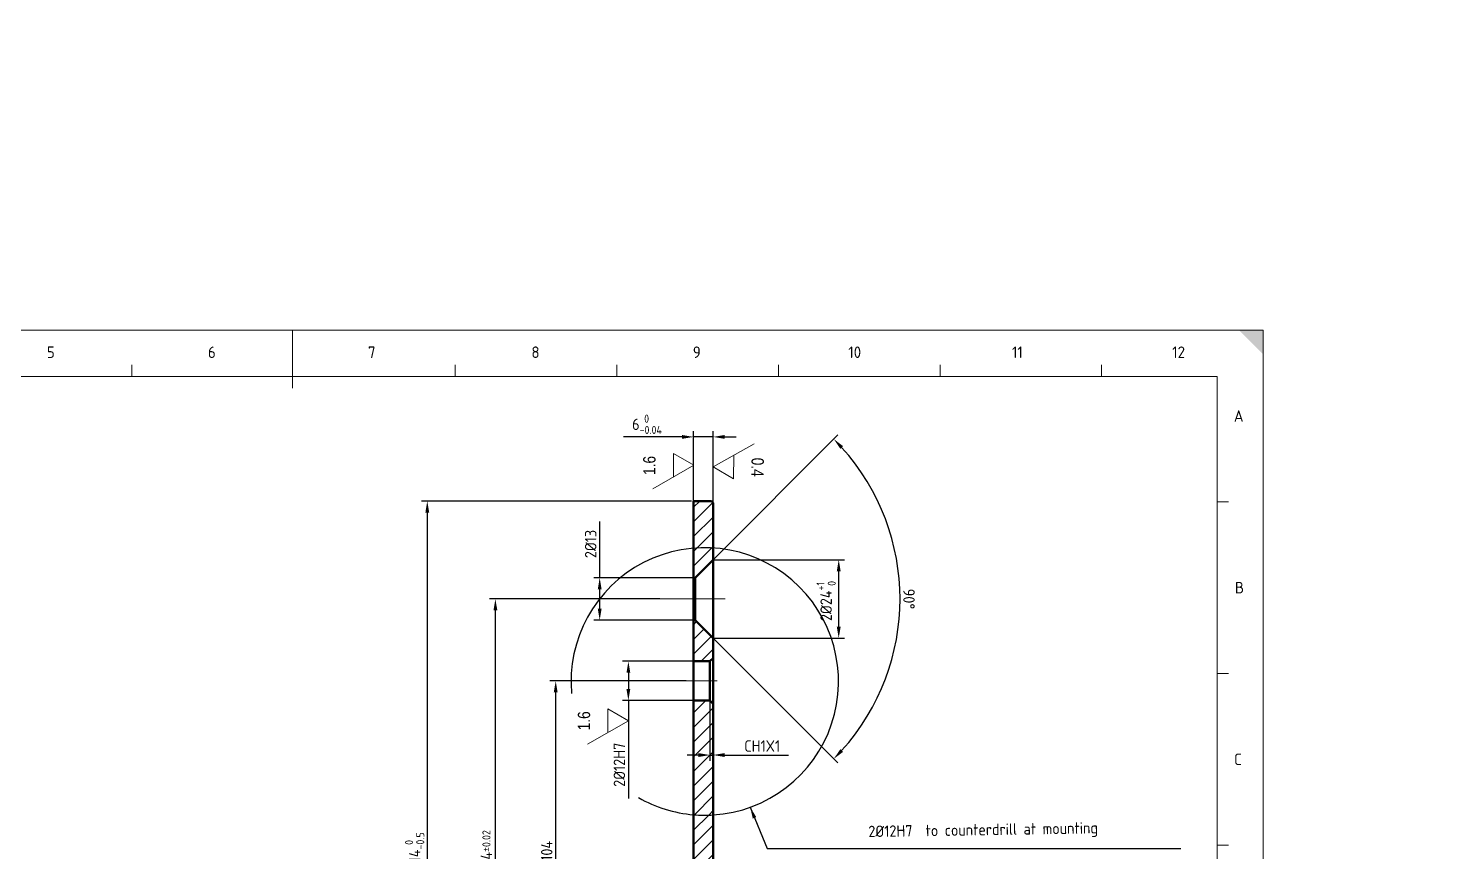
# Model space of a CAD drawing. Header units: millimetres. Extents: x 0 to 647, y 0 to 512.
# Drawn here: x 216.2 to 646.8, y 260.4 to 512.4 of the extents above; entities that cross this region are included whole.
import ezdxf
from ezdxf.enums import TextEntityAlignment as Align

# ---------------------------------------------------------------- set-up
doc = ezdxf.new("R2010")
doc.units = ezdxf.units.MM
doc.header["$LTSCALE"] = 5
doc.linetypes.add('CENTER', pattern=[7, 4, -1, 1, -1])
for name, color, linetype, lineweight in [('15', 7, 'Continuous', 50), ('2', 4, 'Continuous', 50), ('20', 2, 'Continuous', 25), ('37', 4, 'Continuous', 50), ('5', 3, 'Continuous', 25), ('7', 1, 'CENTER', 18), ('8', 1, 'Continuous', 25)]:
    doc.layers.add(name, color=color, linetype=linetype, lineweight=lineweight)
doc.styles.add('BESCHRIFTUNG', font='ISOCP', dxfattribs={"width": 1.045})
doc.styles.get("Standard").update_dxf_attribs({"font": 'isocp.shx'})
doc.styles.add('Style-ENGINEERING', font='ENGINEERING.shx')
doc.dimstyles.new('dimech1', dxfattribs={"dimtxt": 3.5, "dimasz": 3.5, "dimexe": 1.8, "dimexo": 0, "dimgap": 1, "dimtad": 1, "dimdsep": 46, "dimtxsty": 'Standard', "dimcen": 0, "dimclrd": 3, "dimclre": 3, "dimclrt": 2, "dimadec": 0, "dimazin": 0, "dimtfac": 0.7, "dimtmove": 0, "dimatfit": 3, "dimfxl": 0, "dimtolj": 1, "dimarcsym": 0})

# ---------------------------------------------------------------- blocks, each defined once
blk = doc.blocks.new('sha2')
at = {"layer": '15', "color": 7, "linetype": 'Continuous', "lineweight": 0}
for p, q in [((0, 210), (0, 192.323)), ((-49.087, 195.859), (-49.087, 199.395)), ((49.794, 195.859), (49.794, 199.395)), ((99.236, 195.859), (99.236, 199.395)), ((148.675, 195.859), (148.675, 199.395)), ((198.117, 195.859), (198.117, 199.395)), ((247.557, 195.859), (247.557, 199.395)), ((282.872, 157.5), (286.404, 157.5)), ((282.872, 105), (286.404, 105)), ((282.872, 52.5), (286.404, 52.5))]:
    blk.add_line(p, q, dxfattribs=at)
at = {"layer": '15', "color": 8, "linetype": 'Continuous', "lineweight": 0}
blk.add_lwpolyline([(-296.998, 210), (297, 210), (297, -210), (-296.998, -210)], close=True, dxfattribs=at)
at = {"layer": '15', "color": 7, "linetype": 'Continuous', "lineweight": 0}
blk.add_lwpolyline([(-282.872, 195.859), (282.872, 195.859), (282.872, -195.859), (-282.872, -195.859)], close=True, dxfattribs=at)
blk.add_solid([(297, 202.576), (289.584, 210), (297, 210)], dxfattribs=at)
at = {"layer": '15', "color": 7, "linetype": 'Continuous', "lineweight": 0, "style": 'BESCHRIFTUNG', "width": 1.043817}
for s, p in [('5', (-75.098, 201.516)), ('6', (-25.842, 201.516)), ('7', (23.12, 201.516)), ('8', (73.119, 201.516)), ('9', (122.481, 201.516)), ('10', (170.058, 201.516)), ('11', (220.121, 201.516)), ('12', (269.143, 201.516)), ('A', (287.992, 181.983)), ('B', (288.303, 129.482)), ('C', (288.06, 76.983))]:
    blk.add_text(s, height=3.535, dxfattribs=at).set_placement(p)
blk = doc.blocks.new('*D6')
at = {"layer": '5', "color": 3, "lineweight": -2}
for p, q in [((419.1, 367.73), (336.46, 367.73)), ((338.26, 364.23), (338.26, 157.3)), ((419.1, 153.8), (336.46, 153.8))]:
    blk.add_line(p, q, dxfattribs=at)
at = {"layer": '5', "color": 3}
for points in [[(337.68, 364.23), (338.85, 364.23), (338.26, 367.73)], [(337.68, 157.3), (338.85, 157.3), (338.26, 153.8)]]:
    blk.add_solid(points, dxfattribs=at)
at = {"layer": 'Defpoints', "color": 0}
for p in [(419.1, 367.73), (338.26, 153.8), (419.1, 153.8)]:
    blk.add_point(p, dxfattribs=at)
at = {"layer": '5', "color": 2, "insert": (334.4, 260.76), "char_height": 3.5, "attachment_point": 5, "rotation": 90}
blk.add_mtext('\\A1;214{\\H2.450000;\\S 0^ -0.5;}', dxfattribs=at)
blk = doc.blocks.new('*D8')
at = {"layer": '5', "color": 3, "lineweight": -2}
for p, q in [((409.41, 337.8), (357.3, 337.8)), ((359.1, 187.3), (359.1, 334.3)), ((409.41, 183.8), (357.3, 183.8))]:
    blk.add_line(p, q, dxfattribs=at)
at = {"layer": '5', "color": 3}
for points in [[(358.52, 334.3), (359.69, 334.3), (359.1, 337.8)], [(358.52, 187.3), (359.69, 187.3), (359.1, 183.8)]]:
    blk.add_solid(points, dxfattribs=at)
at = {"layer": 'Defpoints', "color": 0}
for p in [(359.1, 337.8), (409.41, 337.8), (409.41, 183.8)]:
    blk.add_point(p, dxfattribs=at)
at = {"layer": '5', "color": 2, "insert": (356.35, 260.64), "char_height": 3.5, "attachment_point": 5, "rotation": 90}
blk.add_mtext('\\A1;154{\\H2.450000;±0.02}', dxfattribs=at)
blk = doc.blocks.new('*D9')
at = {"layer": '5', "color": 3, "lineweight": -2}
for p, q in [((425.72, 349.8), (465.92, 349.8)), ((464.12, 329.3), (464.12, 346.3)), ((425.72, 325.8), (465.92, 325.8))]:
    blk.add_line(p, q, dxfattribs=at)
at = {"layer": '5', "color": 3}
for points in [[(463.54, 346.3), (464.71, 346.3), (464.12, 349.8)], [(463.54, 329.3), (464.71, 329.3), (464.12, 325.8)]]:
    blk.add_solid(points, dxfattribs=at)
at = {"layer": 'Defpoints', "color": 0}
for p in [(425.72, 349.8), (464.12, 349.8), (425.72, 325.8)]:
    blk.add_point(p, dxfattribs=at)
at = {"layer": '5', "color": 2, "insert": (460.27, 337.18), "char_height": 3.5, "attachment_point": 5, "rotation": 90}
blk.add_mtext('\\A1;2%%C24{\\H2.450000;\\S+1^  0;}', dxfattribs=at)
blk = doc.blocks.new('*D10')
at = {"layer": '5', "color": 3, "lineweight": -2}
for p, q in [((419.73, 367.73), (419.73, 389.18)), ((425.72, 367.23), (425.72, 389.18)), ((416.23, 387.38), (398.24, 387.38)), ((425.72, 387.38), (419.73, 387.38)), ((429.22, 387.38), (432.72, 387.38))]:
    blk.add_line(p, q, dxfattribs=at)
at = {"layer": '5', "color": 3}
for points in [[(416.23, 387.96), (416.23, 386.8), (419.73, 387.38)], [(429.22, 387.96), (429.22, 386.8), (425.72, 387.38)]]:
    blk.add_solid(points, dxfattribs=at)
at = {"layer": 'Defpoints', "color": 0}
for p in [(419.73, 387.38), (419.73, 367.73), (425.72, 367.23)]:
    blk.add_point(p, dxfattribs=at)
at = {"layer": '5', "color": 2, "insert": (405.48, 391.24), "char_height": 3.5, "attachment_point": 5}
blk.add_mtext('\\A1;6{\\H2.450000;\\S 0^ -0.04;}', dxfattribs=at)
blk = doc.blocks.new('BAS')
at = {"layer": '20', "color": 6, "linetype": 'Continuous', "lineweight": 18}
blk.add_line((-2.89, -5), (2.89, -5), dxfattribs=at)
at = {"layer": '20', "color": 6, "linetype": 'Continuous', "lineweight": 18, "flags": 128}
blk.add_lwpolyline([(-2.89, -5), (0, 0), (5.77, -10)], dxfattribs=at)
at = {"layer": '20', "color": 6, "linetype": 'Continuous', "lineweight": 18, "style": 'Style-ENGINEERING', "width": 0.833334}
blk.add_attdef('BAS_17103', text='', height=3, dxfattribs=at).set_placement((-3.66, -4.17), align=Align.RIGHT)
blk.add_attdef('BAS_17102', (2.83, -4.17), '', height=3, dxfattribs=at)
for tag, p in [('BAS_17104', (0.05, -9.37)), ('BAS_17101', (0.04, -14))]:
    blk.add_attdef(tag, text='', height=3, dxfattribs=at).set_placement(p, align=Align.CENTER)
blk = doc.blocks.new('*D14')
at = {"layer": '5', "color": 3, "lineweight": -2}
for p, q in [((417.42, 312.73), (375.75, 312.73)), ((377.55, 212.3), (377.55, 309.23)), ((417.42, 208.8), (375.75, 208.8))]:
    blk.add_line(p, q, dxfattribs=at)
at = {"layer": '5', "color": 3}
for points in [[(376.96, 309.23), (378.13, 309.23), (377.55, 312.73)], [(376.96, 212.3), (378.13, 212.3), (377.55, 208.8)]]:
    blk.add_solid(points, dxfattribs=at)
at = {"layer": 'Defpoints', "color": 0}
for p in [(377.55, 312.73), (417.42, 312.73), (417.42, 208.8)]:
    blk.add_point(p, dxfattribs=at)
at = {"layer": '5', "color": 2, "insert": (374.8, 260.76), "char_height": 3.5, "attachment_point": 5, "rotation": 90}
blk.add_mtext('\\A1;104', dxfattribs=at)
blk = doc.blocks.new('*D15')
at = {"layer": '5', "color": 3, "lineweight": -2}
for p, q in [((419.73, 318.73), (397.98, 318.73)), ((399.78, 315.23), (399.78, 310.23)), ((419.73, 306.73), (397.98, 306.73)), ((399.78, 306.73), (399.78, 276.75))]:
    blk.add_line(p, q, dxfattribs=at)
at = {"layer": '5', "color": 3}
for points in [[(399.2, 315.23), (400.36, 315.23), (399.78, 318.73)], [(399.2, 310.23), (400.36, 310.23), (399.78, 306.73)]]:
    blk.add_solid(points, dxfattribs=at)
at = {"layer": 'Defpoints', "color": 0}
for p in [(399.78, 318.73), (419.73, 318.73), (419.73, 306.73)]:
    blk.add_point(p, dxfattribs=at)
at = {"layer": '5', "color": 2, "insert": (397.03, 287.08), "char_height": 3.5, "attachment_point": 5, "rotation": 90}
blk.add_mtext('\\A1;2%%C12H7', dxfattribs=at)
blk = doc.blocks.new('*D16')
at = {"layer": '5', "color": 3, "lineweight": -2}
for p, q in [((424.72, 306.73), (424.72, 288.26)), ((425.72, 305.73), (425.72, 288.26)), ((421.22, 290.06), (417.72, 290.06)), ((424.72, 290.06), (425.72, 290.06)), ((429.22, 290.06), (448.72, 290.06))]:
    blk.add_line(p, q, dxfattribs=at)
at = {"layer": '5', "color": 3}
for points in [[(421.22, 290.64), (421.22, 289.47), (424.72, 290.06)], [(429.22, 290.64), (429.22, 289.47), (425.72, 290.06)]]:
    blk.add_solid(points, dxfattribs=at)
at = {"layer": 'Defpoints', "color": 0}
for p in [(424.72, 306.73), (425.72, 305.73), (425.72, 290.06)]:
    blk.add_point(p, dxfattribs=at)
at = {"layer": '5', "color": 2, "insert": (440.72, 292.81), "char_height": 3.5, "attachment_point": 5}
blk.add_mtext('\\A1;CH1X1', dxfattribs=at)
blk = doc.blocks.new('*D18')
at = {"layer": '5', "color": 3, "lineweight": -2}
for p, q in [((425.72, 349.8), (463.89, 387.97)), ((425.72, 325.8), (463.89, 287.63))]:
    blk.add_line(p, q, dxfattribs=at)
blk.add_arc((413.72, 337.8), 69.15, 317.8966, 42.1041, dxfattribs=at)
at = {"layer": '5', "color": 3}
for points in [[(464.61, 383.76), (465.45, 384.56), (462.62, 386.7)], [(465.45, 291.03), (464.61, 291.84), (462.62, 288.9)]]:
    blk.add_solid(points, dxfattribs=at)
at = {"layer": 'Defpoints', "color": 0}
for p in [(425.72, 349.8), (420.22, 344.3), (420.22, 331.3), (425.72, 325.8), (480.52, 319.9)]:
    blk.add_point(p, dxfattribs=at)
at = {"layer": '5', "color": 2, "insert": (485.62, 337.8), "char_height": 3.5, "attachment_point": 5, "rotation": 270.0004}
blk.add_mtext('\\A1;90°', dxfattribs=at)
blk = doc.blocks.new('*D19')
at = {"layer": '5', "color": 3, "lineweight": -2}
for p, q in [((391, 344.3), (391, 361.47)), ((419.73, 344.3), (389.2, 344.3)), ((391, 334.8), (391, 340.8)), ((419.73, 331.3), (389.2, 331.3))]:
    blk.add_line(p, q, dxfattribs=at)
at = {"layer": '5', "color": 3}
for points in [[(390.42, 340.8), (391.59, 340.8), (391, 344.3)], [(390.42, 334.8), (391.59, 334.8), (391, 331.3)]]:
    blk.add_solid(points, dxfattribs=at)
at = {"layer": 'Defpoints', "color": 0}
for p in [(419.73, 344.3), (391, 331.3), (419.73, 331.3)]:
    blk.add_point(p, dxfattribs=at)
at = {"layer": '5', "color": 2, "insert": (388.25, 354.63), "char_height": 3.5, "attachment_point": 5, "rotation": 90}
blk.add_mtext('\\A1;2%%C13', dxfattribs=at)
blk = doc.blocks.new('vai-global')
at = {"layer": '5', "color": 140, "insert": (646.79, 512.42), "char_height": 7, "attachment_point": 7}
blk.add_mtext('\\A1;', dxfattribs=at)

msp = doc.modelspace()

# ---------------------------------------------------------------- hatches: boundary and pattern name
at = {"layer": '8'}
h = msp.add_hatch(dxfattribs=at)
h.set_pattern_fill('ANSI31', color=256, style=0)
h.paths.add_polyline_path([(425.723, 367.232), (425.227, 367.728), (419.726, 367.728), (419.726, 353.337, -0.0366985), (425.723, 353.4)])
h.paths.add_polyline_path([(419.726, 344.298), (420.224, 344.298), (425.723, 349.798), (425.723, 353.4, 0.0366985), (419.726, 353.337)])
h.paths.add_polyline_path([(419.726, 318.728), (424.717, 318.728), (425.723, 319.735), (425.723, 325.799), (420.224, 331.298), (419.726, 331.298)])
h = msp.add_hatch(dxfattribs=at)
h.set_pattern_fill('ANSI31', color=256, style=0)
h.paths.add_polyline_path([(419.726, 271.804, 0.0366993), (425.723, 271.741), (425.723, 305.722), (424.717, 306.728), (419.726, 306.728)])
h = msp.add_hatch(dxfattribs=at)
h.set_pattern_fill('ANSI31', color=256, style=0)
h.paths.add_polyline_path([(419.726, 214.798), (424.724, 214.798), (425.723, 215.798), (425.723, 271.741, -0.0366993), (419.726, 271.804)])
h.paths.add_polyline_path([(425.723, 201.799), (424.724, 202.798), (419.726, 202.798), (419.726, 190.298), (420.224, 190.298), (425.723, 195.799)])

# ---------------------------------------------------------------- linework, layer by layer
at = {"layer": '2'}
for p, q in [((419.726, 367.728), (425.227, 367.728)), ((419.726, 306.728), (419.726, 367.728)), ((425.723, 367.232), (425.227, 367.728)), ((425.723, 305.728), (425.723, 367.232)), ((425.723, 349.798), (420.224, 344.298)), ((419.726, 344.298), (420.224, 344.298)), ((419.726, 331.298), (420.224, 331.298)), ((425.723, 325.798), (420.224, 331.298)), ((419.726, 318.728), (424.717, 318.728)), ((424.717, 318.728), (425.717, 319.728)), ((424.717, 318.728), (424.717, 312.728)), ((424.717, 312.728), (424.717, 306.728)), ((419.726, 306.728), (424.717, 306.728)), ((419.726, 271.804), (419.726, 306.728)), ((424.717, 306.728), (425.717, 305.728)), ((425.723, 271.741), (425.723, 305.722)), ((419.726, 214.798), (419.726, 271.804)), ((425.723, 208.798), (425.723, 271.741))]:
    msp.add_line(p, q, dxfattribs=at)
at = {"layer": '37'}
msp.add_line((420.224, 331.298), (420.224, 344.298), dxfattribs=at)
at = {"layer": '5'}
msp.add_line((425.723, 367.232), (425.723, 364.336), dxfattribs=at)
for start, end in [(273.59899, 185.17337), (240.31826, 265.19191), (265.19191, 273.59899)]:
    msp.add_arc((423.155, 312.571), 40.91, start, end, dxfattribs=at)
at = {"layer": '7'}
for p, q in [((409.412, 337.798), (431.576, 337.799)), ((417.415, 312.728), (426.91, 312.728))]:
    msp.add_line(p, q, dxfattribs=at)

# ---------------------------------------------------------------- block references
at = {"layer": '15'}
msp.add_blockref('vai-global', (0, 0), dxfattribs=at)
at = {"layer": '15', "linetype": 'Continuous', "lineweight": 0}
msp.add_blockref('sha2', (296.998, 210), dxfattribs=at)
at = {"layer": '20', "color": 6, "linetype": 'Continuous', "lineweight": 18}
ref = msp.add_blockref('BAS', (425.723, 378.206), dxfattribs=dict(at, xscale=1.250000000000002, yscale=1.25, zscale=1.25, rotation=89.31252850705062))
ref.add_attrib('BAS_17104', '0.4', dxfattribs={"color": 6, "linetype": 'Continuous', "lineweight": 18, "height": 3.75, "rotation": 269.31253, "style": 'Style-ENGINEERING', "width": 0.833334}).set_placement((437.44, 378.126), align=Align.CENTER)
ref = msp.add_blockref('BAS', (419.792, 378.692), dxfattribs=dict(at, xscale=1.250000000000002, yscale=1.25, zscale=1.25, rotation=269.9276695829588))
ref.add_attrib('BAS_17104', '1.6', dxfattribs={"color": 6, "linetype": 'Continuous', "lineweight": 18, "height": 3.75, "rotation": 89.92767, "style": 'Style-ENGINEERING', "width": 0.833334}).set_placement((408.074, 378.646), align=Align.CENTER)
ref = msp.add_blockref('BAS', (399.785, 300.571), dxfattribs=dict(at, xscale=1.250000000000004, yscale=1.25, zscale=1.25, rotation=269.9276695829587))
ref.add_attrib('BAS_17104', '1.6', dxfattribs={"color": 6, "linetype": 'Continuous', "lineweight": 18, "height": 3.75, "rotation": 89.92767, "style": 'Style-ENGINEERING', "width": 0.833334}).set_placement((388.067, 300.525), align=Align.CENTER)

# ---------------------------------------------------------------- texts
at = {"layer": '5', "color": 2, "insert": (506.315, 266.694), "char_height": 3.5, "attachment_point": 5, "rotation": 0.93839}
msp.add_mtext('  2%%C12H7  to counterdrill at mounting', dxfattribs=at)

# ---------------------------------------------------------------- dimensions: what is measured, and where the dimension line sits
at = {"layer": '5'}
dim = msp.add_linear_dim(base=(419.726, 387.379), p1=(425.723, 367.232), p2=(419.726, 367.728), dimstyle='dimech1', override={"dimgap": 1, "dimtol": 1, "dimlim": 0, "dimtp": 0, "dimtm": 0.04}, dxfattribs=at)
dim.commit()
dim.dimension.update_dxf_attribs({"geometry": '*D10', "text_midpoint": (405.484, 387.379), "dimtype": 160})
dim = msp.add_angular_dim_2l(base=(480.517, 319.9), line1=((425.723, 325.798), (420.224, 331.298)), line2=((425.723, 349.798), (420.224, 344.298)), dimstyle='dimech1', dxfattribs=at)
dim.commit()
dim.dimension.update_dxf_attribs({"geometry": '*D18', "text_midpoint": (485.623, 337.799)})
for base, p1, p2, override, picture, middle in [((338.262, 153.798), (419.101, 367.728), (419.101, 153.798), {"dimdec": 0, "dimtol": 1, "dimtm": 0.5}, '*D6', (338.262, 260.763)), ((391.004, 331.298), (419.726, 344.298), (419.726, 331.298), {"dimpost": '2%%C<>'}, '*D19', (391.004, 354.632)), ((464.124, 349.798), (425.724, 325.798), (425.723, 349.798), {"dimgap": 1, "dimdec": 0, "dimpost": '2%%C<>', "dimtol": 1, "dimlim": 0, "dimtp": 1, "dimtm": 0}, '*D9', (464.124, 337.175)), ((359.104, 337.798), (409.412, 183.798), (409.412, 337.798), {"dimgap": 1, "dimdec": 0, "dimtol": 1, "dimlim": 0, "dimtp": 0.02, "dimtm": 0.02}, '*D8', (359.104, 260.638)), ((399.78, 318.728), (419.726, 306.728), (419.726, 318.728), {"dimpost": '2%%C<>H7'}, '*D15', (399.78, 287.079))]:
    dim = msp.add_linear_dim(base=base, p1=p1, p2=p2, angle=90, dimstyle='dimech1', override=override, dxfattribs=at)
    dim.commit()
    dim.dimension.update_dxf_attribs({"geometry": picture, "text_midpoint": middle, "dimtype": 160})
dim = msp.add_linear_dim(base=(377.547, 312.728), p1=(417.422, 208.798), p2=(417.422, 312.728), angle=90, dimstyle='dimech1', override={"dimdec": 0}, dxfattribs=at)
dim.commit()
dim.dimension.update_dxf_attribs({"geometry": '*D14', "text_midpoint": (374.797, 260.763)})
dim = msp.add_linear_dim(base=(425.717, 290.056), p1=(424.717, 306.728), p2=(425.717, 305.728), dimstyle='dimech1', override={"dimdec": 0, "dimpost": 'CH1X<>'}, dxfattribs=at)
dim.commit()
dim.dimension.update_dxf_attribs({"geometry": '*D16', "text_midpoint": (440.717, 292.806)})

# ---------------------------------------------------------------- leaders
msp.add_leader([(437.049, 274.092), (442.21, 261.437), (568.739, 261.437)], dimstyle='dimech1', override={"dimgap": 1, "dimtad": 0}, dxfattribs=at)

doc.saveas('drawing.dxf')
